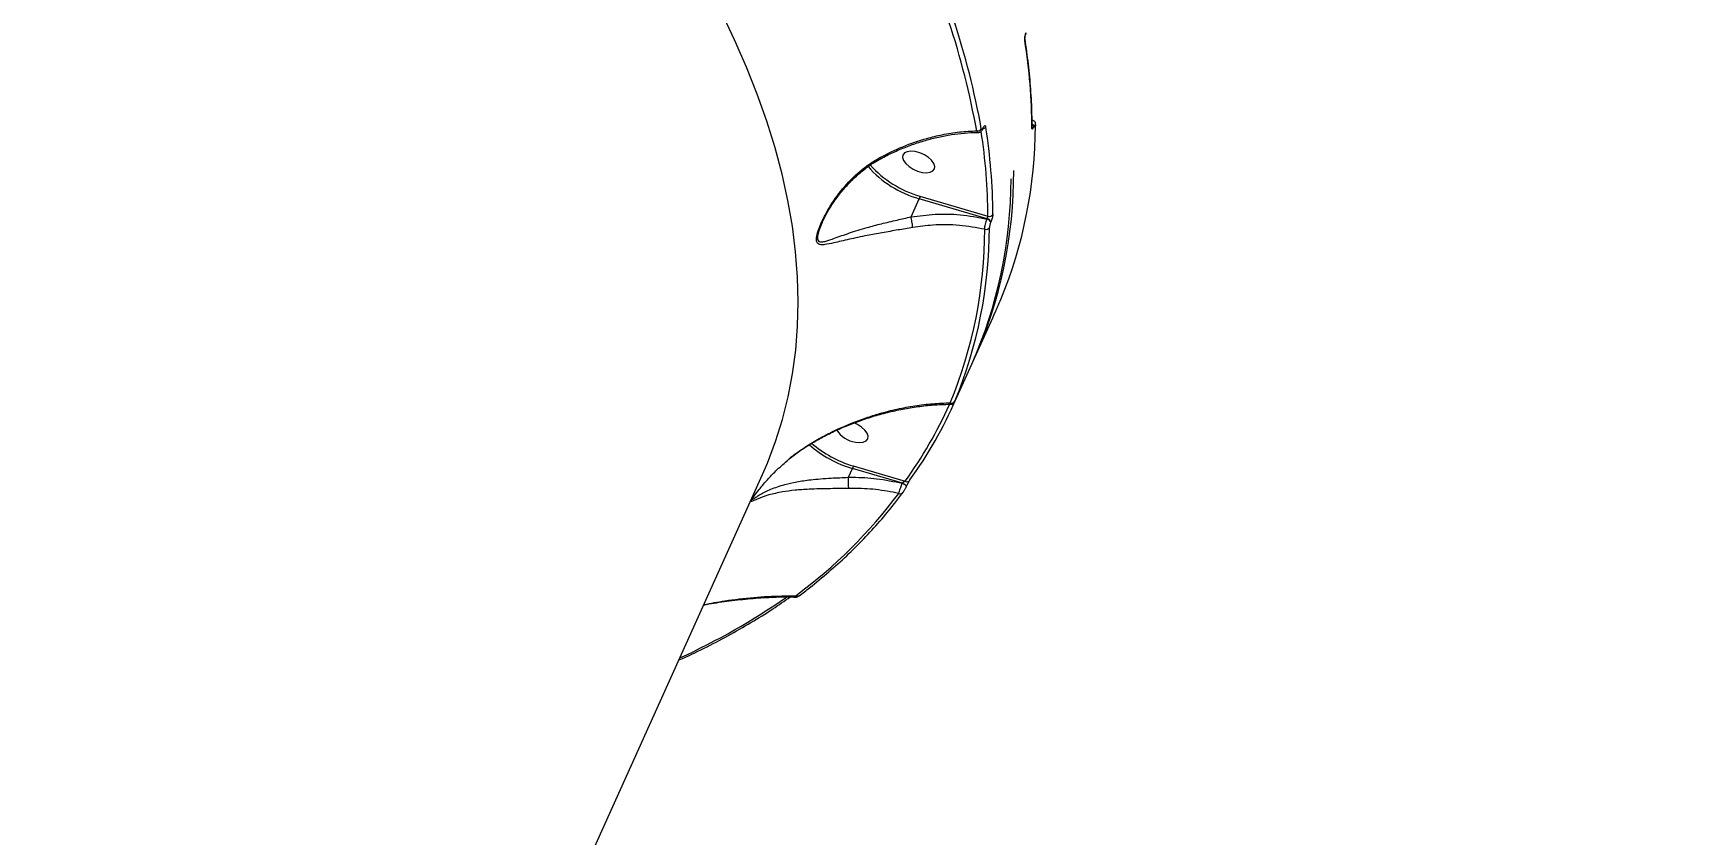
# Model space of a CAD drawing. Header units: millimetres. Extents: x -6901 to 7060, y -7557 to 6158.
# Drawn here: x -694.1 to -260.8, y 1207.3 to 1416.9 of the extents above; entities that cross this region are included whole.
import ezdxf

# ---------------------------------------------------------------- set-up
doc = ezdxf.new("R2010")
doc.units = ezdxf.units.MM
for name, color, linetype in [('DIKOM_ОБЪЕКТ', 7, 'Continuous'), ('DIKOM_РАЗМЕР_ЗОНА', 7, 'Continuous'), ('DIKOM_РАЗМЕР_ОБЪЕКТА', 7, 'Continuous')]:
    doc.layers.add(name, color=color, linetype=linetype)
doc.styles.add('style1', font='arial.ttf', dxfattribs={"width": 0.8})
doc.dimstyles.new('1-50', dxfattribs={"dimtxt": 300, "dimasz": 200, "dimexe": 100, "dimexo": 0, "dimgap": 100, "dimtad": 1, "dimtxsty": 'style1', "dimcen": 200, "dimclrd": 7, "dimclre": 7, "dimclrt": 7, "dimadec": 1, "dimazin": 2, "dimtfac": 1, "dimtmove": 0, "dimatfit": 2, "dimfxl": 0, "dimlwd": 25, "dimlwe": 18, "dimarcsym": 0})

# ---------------------------------------------------------------- blocks, each defined once
blk = doc.blocks.new('*D2')
at = {"layer": 'Defpoints', "color": 0, "transparency": 16777216}
for p in [(-1102.73, 4151.17), (-5819.23, -4492.42), (4721.24, -4492.42)]:
    blk.add_point(p, dxfattribs=at)
at = {"layer": 'DIKOM_РАЗМЕР_ОБЪЕКТА', "color": 7, "lineweight": 18, "transparency": 16777216}
for p, q in [((-1102.73, 4151.17), (-5919.23, 4151.17)), ((4721.24, -4492.42), (-5919.23, -4492.42))]:
    blk.add_line(p, q, dxfattribs=at)
at = {"layer": 'DIKOM_РАЗМЕР_ОБЪЕКТА', "color": 7, "lineweight": 25, "transparency": 16777216}
blk.add_line((-5819.23, 3951.17), (-5819.23, -4292.42), dxfattribs=at)
at = {"layer": 'DIKOM_РАЗМЕР_ОБЪЕКТА', "color": 7, "transparency": 16777216}
for points in [[(-5852.56, 3951.17), (-5785.89, 3951.17), (-5819.23, 4151.17)], [(-5852.56, -4292.42), (-5785.89, -4292.42), (-5819.23, -4492.42)]]:
    blk.add_solid(points, dxfattribs=at)
at = {"layer": 'DIKOM_РАЗМЕР_ОБЪЕКТА', "color": 7, "transparency": 16777216, "insert": (-6072.4, -170.63), "char_height": 300, "attachment_point": 5, "rotation": 90, "style": 'style1'}
blk.add_mtext('8650', dxfattribs=at)
blk = doc.blocks.new('*D3')
at = {"layer": 'Defpoints', "color": 0, "transparency": 16777216}
for p in [(-1553.27, 6158.28), (-6450.85, -6312.94), (5659.92, -6312.94)]:
    blk.add_point(p, dxfattribs=at)
at = {"layer": 'DIKOM_РАЗМЕР_ЗОНА', "color": 7, "lineweight": 18, "transparency": 16777216}
for p, q in [((-1553.27, 6158.28), (-6550.85, 6158.28)), ((5659.92, -6312.94), (-6550.85, -6312.94))]:
    blk.add_line(p, q, dxfattribs=at)
at = {"layer": 'DIKOM_РАЗМЕР_ЗОНА', "color": 7, "lineweight": 25, "transparency": 16777216}
blk.add_line((-6450.85, 5958.28), (-6450.85, -6112.94), dxfattribs=at)
at = {"layer": 'DIKOM_РАЗМЕР_ЗОНА', "color": 7, "transparency": 16777216}
for points in [[(-6484.18, 5958.28), (-6417.52, 5958.28), (-6450.85, 6158.28)], [(-6484.18, -6112.94), (-6417.52, -6112.94), (-6450.85, -6312.94)]]:
    blk.add_solid(points, dxfattribs=at)
at = {"layer": 'DIKOM_РАЗМЕР_ЗОНА', "color": 7, "transparency": 16777216, "insert": (-6704.02, -77.33), "char_height": 300, "attachment_point": 5, "rotation": 90, "style": 'style1'}
blk.add_mtext('12500', dxfattribs=at)

msp = doc.modelspace()

# ---------------------------------------------------------------- linework, layer by layer
at = {"layer": 'DIKOM_ОБЪЕКТ', "color": 7, "linetype": 'Continuous', "lineweight": 15}
for p, q in [((-446.001, 1391.869), (-445.973, 1391.931)), ((-445.981, 1392.044), (-445.953, 1392.106)), ((-433.142, 1392.351), (-433.142, 1392.356)), ((-432.983, 1394.068), (-432.953, 1394.05)), ((-432.66, 1392.441), (-432.679, 1392.398)), ((-432.247, 1392.904), (-432.246, 1392.959)), ((-462.463, 1374.255), (-444.696, 1368.979)), ((-464.778, 1368.813), (-462.627, 1373.586)), ((-444.898, 1368.32), (-462.627, 1373.586)), ((-487.977, 1367.341), (-488.256, 1366.713)), ((-444.918, 1368.278), (-444.898, 1368.32)), ((-443.936, 1367.466), (-443.956, 1367.423)), ((-443.451, 1342.456), (-442.863, 1343.783)), ((-441.958, 1345.832), (-441.921, 1345.912)), ((-441.955, 1345.837), (-441.919, 1345.918)), ((-448.2, 1331.919), (-443.451, 1342.456)), ((-453.653, 1319.82), (-448.903, 1330.358)), ((-453.235, 1320.812), (-453.198, 1320.893)), ((-453.232, 1320.817), (-453.196, 1320.898)), ((-453.083, 1321.118), (-453.048, 1321.186)), ((-610.998, 1063.183), (-503.582, 1301.518)), ((-481.118, 1300.755), (-481.116, 1300.762)), ((-481.116, 1300.762), (-480.077, 1303.068)), ((-467.025, 1299.228), (-480.077, 1303.068)), ((-479.913, 1303.738), (-466.323, 1299.74)), ((-467.037, 1299.202), (-467.025, 1299.228)), ((-466.095, 1298.23), (-466.123, 1298.182)), ((-506.22, 1295.154), (-506.202, 1295.185))]:
    msp.add_line(p, q, dxfattribs=at)
at = {"layer": 'DIKOM_ОБЪЕКТ', "color": 7, "linetype": 'Continuous', "lineweight": 15, "flags": 128}
for points in [[(-503.582, 1301.518), (-502.312, 1304.459), (-500.174, 1310.096), (-498.363, 1315.87), (-496.881, 1321.777), (-495.729, 1327.812), (-494.908, 1333.968), (-494.42, 1340.239), (-494.264, 1346.621), (-494.441, 1353.107), (-494.95, 1359.691), (-495.791, 1366.367), (-496.964, 1373.128), (-498.467, 1379.969), (-500.298, 1386.883), (-502.457, 1393.864), (-504.94, 1400.905), (-507.747, 1407.999), (-510.873, 1415.14), (-514.317, 1422.322)], [(-433.142, 1392.352), (-433.155, 1392.215), (-433.206, 1392.057)], [(-432.246, 1392.961), (-432.261, 1392.822), (-432.31, 1392.672)], [(-461.883, 1380.476), (-460.76, 1380.372), (-459.8, 1380.495), (-459.082, 1380.836), (-458.663, 1381.367), (-458.578, 1382.045), (-458.833, 1382.816), (-459.408, 1383.617), (-460.256, 1384.382), (-461.309, 1385.051), (-462.48, 1385.568), (-463.676, 1385.892), (-464.799, 1385.997), (-465.759, 1385.874), (-466.477, 1385.533), (-466.896, 1385.001), (-466.981, 1384.323), (-466.726, 1383.552), (-466.151, 1382.752), (-465.303, 1381.986), (-464.251, 1381.318), (-463.079, 1380.8), (-461.883, 1380.476)], [(-479.332, 1309.959), (-478.209, 1309.854), (-477.25, 1309.977), (-476.531, 1310.318), (-476.113, 1310.849), (-476.027, 1311.528), (-476.283, 1312.299), (-476.857, 1313.099), (-477.705, 1313.865), (-478.758, 1314.533), (-479.683, 1314.959)], [(-467.037, 1299.202), (-466.811, 1299.12), (-466.597, 1299.009), (-466.407, 1298.877), (-466.251, 1298.731), (-466.141, 1298.58), (-466.08, 1298.432), (-466.074, 1298.297), (-466.095, 1298.23)], [(-467.025, 1299.228), (-466.799, 1299.145), (-466.585, 1299.035), (-466.395, 1298.903), (-466.24, 1298.757), (-466.129, 1298.606), (-466.069, 1298.458), (-466.063, 1298.322), (-466.111, 1298.207)]]:
    msp.add_lwpolyline(points, dxfattribs=at)
at = {"layer": 'DIKOM_ОБЪЕКТ', "color": 7, "linetype": 'Continuous', "lineweight": 15}
for centre, radius, start, end in [((-650.427, 1355.307), 207.254, 10.1621, 26.47495), ((-651.198, 1354.824), 206.804, 10.16246, 26.47466), ((-435.693, 1415.243), 0.688, 335.08898, 9.03308), ((-581.994, 1391.472), 148.789, 0.22523, 9.08007), ((-447.406, 1392.405), 1.117, 258.02731, 331.58648), ((-592.926, 1368.357), 148.232, 0.2402, 8.85687), ((-446.27, 1391.988), 0.294, 336.69209, 11.01826), ((-446.243, 1392.05), 0.296, 335.13227, 10.91628), ((-446.191, 1392.821), 1.02, 282.28507, 333.42067), ((-592.234, 1368.833), 148.828, 0.24385, 9.09738), ((-551.907, 1392.829), 119.597, 337.58631, 359.92456), ((-433.569, 1392.252), 0.929, 11.7523, 62.71247), ((-433.576, 1392.215), 0.915, 11.5445, 61.67733), ((-454.982, 1400.517), 27.307, 221.53913, 254.09965), ((-455.396, 1399.897), 27.287, 220.90837, 254.63238), ((-557.875, 1378.7), 119.213, 336.07664, 0.03955), ((-556.849, 1380.218), 118.896, 335.62027, 0.37472), ((-444.339, 1369.982), 1.065, 250.44619, 331.05307), ((-564.887, 1365.697), 119.356, 337.60878, 359.94412), ((-563.93, 1366.201), 119.618, 337.60853, 359.94436), ((-445.235, 1366.59), 1.052, 253.67039, 331.28683), ((-445.131, 1367.069), 1.228, 16.77425, 80.00011), ((-445.111, 1367.112), 1.227, 16.75923, 80.0116), ((-558.184, 1366.058), 113.298, 324.17293, 335.90863), ((-557.115, 1366.505), 113.507, 324.17131, 336.46782), ((-454.149, 1321.082), 0.932, 245.90871, 331.33351), ((-478.444, 1316.696), 6.796, 212.08648, 262.48959), ((-471.744, 1331.523), 29.65, 228.59203, 253.67866), ((-471.811, 1331.374), 28.799, 228.86693, 253.66029), ((-465.857, 1300.482), 0.877, 237.85881, 331.39486), ((-572.199, 1374.456), 130.099, 306.44422, 323.22077), ((-467.587, 1297.318), 0.86, 241.55792, 331.91883), ((-494.483, 1270.49), 0.815, 237.94455, 304.13466), ((-597.289, 1412.2), 174.253, 294.43869, 305.00081)]:
    msp.add_arc(centre, radius, start, end, dxfattribs=at)
for points, knots in [([(-435.069, 1414.954), (-435.078, 1415.043), (-435.099, 1415.242), (-435.069, 1415.658), (-434.985, 1416.14), (-434.855, 1416.627), (-434.744, 1416.9), (-434.688, 1417.036)], [0, 0, 0, 0, 0.1741898, 0.3895886, 0.5958143, 0.7979027, 1, 1, 1, 1]), ([(-435.014, 1415.352), (-435.014, 1415.353), (-435.014, 1415.353), (-435.022, 1415.426), (-435.02, 1415.577), (-434.996, 1415.836), (-434.934, 1416.178), (-434.84, 1416.522), (-434.755, 1416.76), (-434.716, 1416.84), (-434.708, 1416.856)], [0, 0, 0, 0, 0.0225677, 0.1255726, 0.2524657, 0.4128282, 0.6026247, 0.7992823, 0.9584172, 1, 1, 1, 1]), ([(-433.142, 1392.352), (-433.152, 1393.477), (-433.181, 1396.735), (-433.461, 1402.195), (-434.051, 1408.731), (-434.693, 1413.148), (-435.013, 1415.347)], [0, 0, 0, 0, 0.1499029, 0.4340254, 0.7182044, 1, 1, 1, 1]), ([(-472.915, 1384.335), (-470.934, 1385.332), (-466.92, 1387.352), (-461.421, 1389.209), (-456.468, 1390.413), (-452.095, 1391.125), (-449.13, 1391.25), (-447.638, 1391.313)], [0, 0, 0, 0, 0.2398764, 0.4858731, 0.6394211, 0.8185484, 1, 1, 1, 1]), ([(-447.215, 1390.917), (-447.292, 1390.928), (-447.458, 1390.95), (-447.576, 1391.187), (-447.638, 1391.313)], [0, 0, 0, 0, 0.4681513, 1, 1, 1, 1]), ([(-447.213, 1390.923), (-447.166, 1390.918), (-447.001, 1390.899), (-446.74, 1391.003), (-446.461, 1391.181), (-446.218, 1391.459), (-446.073, 1391.688), (-446.007, 1391.859), (-446.002, 1391.873)], [0, 0, 0, 0, 0.0807732, 0.2835341, 0.4691396, 0.6795539, 0.9749833, 1, 1, 1, 1]), ([(-446.424, 1391.874), (-446.409, 1391.813), (-446.377, 1391.692), (-446.283, 1391.649), (-446.168, 1391.723), (-446.062, 1391.874), (-446.002, 1392), (-445.981, 1392.044)], [0, 0, 0, 0, 0.2288277, 0.4578528, 0.6785305, 0.8883739, 1, 1, 1, 1]), ([(-445.973, 1391.926), (-445.958, 1391.959), (-445.921, 1392.043), (-445.877, 1392.113), (-445.87, 1392.122), (-445.867, 1392.126)], [0, 0, 0, 0, 0.2738639, 0.6964865, 1, 1, 1, 1]), ([(-445.953, 1392.106), (-445.922, 1392.171), (-445.83, 1392.364), (-445.668, 1392.595), (-445.491, 1392.707), (-445.348, 1392.643), (-445.302, 1392.457), (-445.279, 1392.365)], [0, 0, 0, 0, 0.1082682, 0.3204241, 0.5430262, 0.7715523, 1, 1, 1, 1]), ([(-432.679, 1392.398), (-432.718, 1392.316), (-432.816, 1392.109), (-432.964, 1391.879), (-433.097, 1391.769), (-433.188, 1391.816), (-433.2, 1391.977), (-433.206, 1392.057)], [0, 0, 0, 0, 0.1407535, 0.3552977, 0.5700073, 0.7849765, 1, 1, 1, 1]), ([(-432.253, 1392.96), (-432.251, 1393.006), (-432.244, 1393.15), (-432.297, 1393.418), (-432.462, 1393.74), (-432.698, 1393.976), (-432.885, 1394.039), (-432.955, 1394.062)], [0, 0, 0, 0, 0.1121567, 0.3504888, 0.6035689, 0.8528887, 1, 1, 1, 1]), ([(-432.31, 1392.672), (-432.313, 1392.725), (-432.32, 1392.832), (-432.38, 1392.863), (-432.469, 1392.79), (-432.568, 1392.636), (-432.634, 1392.497), (-432.66, 1392.441)], [0, 0, 0, 0, 0.2143039, 0.4284462, 0.6429207, 0.8577542, 1, 1, 1, 1]), ([(-472.696, 1384.033), (-472.159, 1384.325), (-470.561, 1385.196), (-467.801, 1386.437), (-464.446, 1387.756), (-461.037, 1388.852), (-457.616, 1389.725), (-454.208, 1390.372), (-450.853, 1390.761), (-448.514, 1390.927), (-447.332, 1390.899), (-447.217, 1390.897)], [0, 0, 0, 0, 0.0655202, 0.1951552, 0.3258457, 0.4574066, 0.5893963, 0.7211145, 0.8533093, 0.9856639, 1, 1, 1, 1]), ([(-464.357, 1366.05), (-465.637, 1365.835), (-468.383, 1365.375), (-472.4, 1364.695), (-476.741, 1363.883), (-481.061, 1362.955), (-484.677, 1362.075), (-486.994, 1361.585), (-488.321, 1361.523), (-489.087, 1361.74), (-489.405, 1362.251), (-489.515, 1362.913), (-489.456, 1363.888), (-488.879, 1365.859), (-487.799, 1368.337), (-485.831, 1371.931), (-482.75, 1376.292), (-478.995, 1380.115), (-475.619, 1382.745), (-473.82, 1383.803), (-472.915, 1384.335)], [0, 0, 0, 0, 0.0590558, 0.1267721, 0.1965288, 0.2899974, 0.3861933, 0.4527703, 0.486432, 0.5209061, 0.548914, 0.5542494, 0.5800461, 0.6152109, 0.6617337, 0.7094937, 0.8061397, 0.9056046, 0.952553, 1, 1, 1, 1]), ([(-488.283, 1366.725), (-488.121, 1367.1), (-487.722, 1368.025), (-486.844, 1369.694), (-485.579, 1371.831), (-483.882, 1374.267), (-481.8, 1376.805), (-479.442, 1379.234), (-476.954, 1381.332), (-474.701, 1382.937), (-473.272, 1383.713), (-472.692, 1384.028)], [0, 0, 0, 0, 0.0549953, 0.1354166, 0.2424015, 0.372806, 0.5105067, 0.6550798, 0.797342, 0.9178383, 1, 1, 1, 1]), ([(-472.719, 1384.077), (-472.727, 1384.077), (-472.743, 1384.075), (-472.828, 1384.198), (-472.893, 1384.3), (-472.915, 1384.335)], [0, 0, 0, 0, 0.409424, 0.7966975, 1, 1, 1, 1]), ([(-462.463, 1374.255), (-462.463, 1374.245), (-462.462, 1374.223), (-462.466, 1374.159), (-462.481, 1374.051), (-462.518, 1373.891), (-462.568, 1373.726), (-462.608, 1373.633), (-462.627, 1373.586)], [0, 0, 0, 0, 0.0702021, 0.1414234, 0.3560638, 0.5707252, 0.7853521, 1, 1, 1, 1]), ([(-464.778, 1368.813), (-462.681, 1369.094), (-458.438, 1369.664), (-451.704, 1369.543), (-447.256, 1368.713), (-444.918, 1368.278)], [0, 0, 0, 0, 0.3165713, 0.6406683, 1, 1, 1, 1]), ([(-443.408, 1369.467), (-443.414, 1369.36), (-443.425, 1369.148), (-443.516, 1368.697), (-443.651, 1368.212), (-443.799, 1367.784), (-443.898, 1367.556), (-443.936, 1367.466)], [0, 0, 0, 0, 0.2150539, 0.4299626, 0.6447134, 0.8591861, 1, 1, 1, 1]), ([(-488.256, 1366.713), (-488.384, 1366.435), (-488.802, 1365.531), (-489.183, 1364.206), (-489.261, 1363.292), (-489.155, 1362.713), (-488.836, 1362.315), (-488.077, 1362.265), (-486.761, 1362.552), (-484.487, 1363.357), (-480.953, 1364.63), (-476.79, 1365.922), (-472.557, 1367.06), (-468.686, 1367.931), (-466.025, 1368.593), (-464.78, 1368.807), (-464.779, 1368.807)], [0, 0, 0, 0, 0.0234914, 0.0765773, 0.1143064, 0.1221009, 0.1635426, 0.2154033, 0.2693245, 0.3758872, 0.5278217, 0.6833515, 0.7932188, 0.9056342, 0.9999473, 1, 1, 1, 1]), ([(-464.779, 1368.807), (-464.779, 1368.808), (-464.779, 1368.81), (-464.779, 1368.812), (-464.778, 1368.813)], [0, 0, 0, 0, 0.6159737, 1, 1, 1, 1]), ([(-464.357, 1366.05), (-464.358, 1366.073), (-464.362, 1366.161), (-464.38, 1366.415), (-464.433, 1366.89), (-464.531, 1367.543), (-464.651, 1368.222), (-464.736, 1368.612), (-464.779, 1368.807)], [0, 0, 0, 0, 0.0380978, 0.1491907, 0.3619114, 0.5745871, 0.7873082, 1, 1, 1, 1]), ([(-445.531, 1365.581), (-447.727, 1365.984), (-452.178, 1366.802), (-458.572, 1366.857), (-462.611, 1366.294), (-464.357, 1366.05)], [0, 0, 0, 0, 0.3558603, 0.7214807, 1, 1, 1, 1]), ([(-445.531, 1365.581), (-445.527, 1365.723), (-445.518, 1366.007), (-445.416, 1366.612), (-445.26, 1367.265), (-445.084, 1367.845), (-444.965, 1368.154), (-444.918, 1368.278)], [0, 0, 0, 0, 0.2142486, 0.4283053, 0.6427116, 0.85761, 1, 1, 1, 1]), ([(-444.898, 1368.32), (-444.885, 1368.35), (-444.852, 1368.426), (-444.799, 1368.568), (-444.748, 1368.728), (-444.71, 1368.875), (-444.701, 1368.944), (-444.696, 1368.979)], [0, 0, 0, 0, 0.1407718, 0.3551728, 0.5699207, 0.7848632, 1, 1, 1, 1]), ([(-443.956, 1367.423), (-443.982, 1367.362), (-444.048, 1367.209), (-444.148, 1366.921), (-444.238, 1366.597), (-444.299, 1366.297), (-444.308, 1366.155), (-444.313, 1366.085)], [0, 0, 0, 0, 0.1422653, 0.3571089, 0.5715553, 0.7857514, 1, 1, 1, 1]), ([(-442.863, 1343.783), (-442.856, 1343.8), (-442.802, 1343.922), (-442.684, 1344.193), (-442.492, 1344.63), (-442.303, 1345.058), (-442.118, 1345.474), (-442.01, 1345.716), (-441.955, 1345.837)], [0, 0, 0, 0, 0.0392304, 0.2872428, 0.4952005, 0.6710173, 0.8353175, 1, 1, 1, 1]), ([(-441.919, 1345.918), (-441.884, 1345.996), (-441.814, 1346.152), (-441.695, 1346.421), (-441.575, 1346.693), (-441.456, 1346.966), (-441.383, 1347.138), (-441.35, 1347.216), (-441.345, 1347.228)], [0, 0, 0, 0, 0.1672925, 0.3344314, 0.5091566, 0.7130919, 0.9577769, 1, 1, 1, 1]), ([(-492.271, 1308.789), (-491.983, 1308.971), (-490.538, 1309.886), (-487.864, 1311.422), (-482.92, 1313.904), (-477.93, 1315.897), (-472.631, 1317.557), (-468.371, 1318.638), (-463.719, 1319.503), (-459.08, 1320.076), (-456.047, 1320.179), (-454.53, 1320.231)], [0, 0, 0, 0, 0.024295, 0.1222477, 0.2202176, 0.421516, 0.511887, 0.6322345, 0.75259, 0.8762941, 1, 1, 1, 1]), ([(-492.236, 1308.708), (-491.69, 1309.058), (-490.115, 1310.07), (-487.36, 1311.57), (-483.969, 1313.227), (-480.403, 1314.732), (-476.689, 1316.079), (-472.854, 1317.247), (-468.934, 1318.22), (-464.954, 1318.988), (-460.965, 1319.525), (-457.395, 1319.824), (-455.212, 1319.835), (-454.315, 1319.84)], [0, 0, 0, 0, 0.0464531, 0.1338762, 0.2241482, 0.3174063, 0.4136029, 0.5124793, 0.6135386, 0.7163412, 0.8214076, 0.9265588, 1, 1, 1, 1]), ([(-454.315, 1319.875), (-454.349, 1319.873), (-454.444, 1319.866), (-454.503, 1320.047), (-454.526, 1320.206), (-454.53, 1320.231)], [0, 0, 0, 0, 0.3241679, 0.891768, 1, 1, 1, 1]), ([(-454.314, 1319.858), (-454.283, 1319.855), (-454.163, 1319.843), (-453.969, 1319.904), (-453.765, 1320.007), (-453.618, 1320.13), (-453.522, 1320.242), (-453.466, 1320.327), (-453.439, 1320.375), (-453.421, 1320.411), (-453.388, 1320.476), (-453.338, 1320.583), (-453.262, 1320.753), (-453.233, 1320.817)], [0, 0, 0, 0, 0.0478707, 0.1878187, 0.306044, 0.4048927, 0.483694, 0.5374283, 0.5684507, 0.6006759, 0.6592305, 0.8704249, 1, 1, 1, 1]), ([(-453.331, 1320.635), (-453.36, 1320.566), (-453.41, 1320.444), (-453.411, 1320.431), (-453.368, 1320.519), (-453.301, 1320.666), (-453.248, 1320.782), (-453.232, 1320.817)], [0, 0, 0, 0, 0.3025276, 0.5346428, 0.7254561, 0.9170976, 1, 1, 1, 1]), ([(-453.196, 1320.898), (-453.171, 1320.953), (-453.123, 1321.06), (-453.091, 1321.129), (-453.076, 1321.162)], [0, 0, 0, 0, 0.5130556, 1, 1, 1, 1]), ([(-453.076, 1321.163), (-453.045, 1321.23), (-452.992, 1321.345), (-452.96, 1321.411), (-452.961, 1321.41), (-452.961, 1321.409)], [0, 0, 0, 0, 0.5076426, 0.873191, 1, 1, 1, 1]), ([(-452.972, 1321.387), (-452.957, 1321.419), (-452.912, 1321.513), (-452.926, 1321.47), (-453.005, 1321.286), (-453.048, 1321.186)], [0, 0, 0, 0, 0.1865465, 0.5550821, 1, 1, 1, 1]), ([(-497.581, 1304.729), (-497.248, 1305.04), (-495.624, 1306.557), (-493.756, 1307.8), (-492.271, 1308.789)], [0, 0, 0, 0, 0.2054247, 1, 1, 1, 1]), ([(-497.542, 1304.741), (-497.119, 1305.114), (-495.826, 1306.252), (-494.049, 1307.589), (-492.644, 1308.449), (-492.231, 1308.702)], [0, 0, 0, 0, 0.2552797, 0.781062, 1, 1, 1, 1]), ([(-492.249, 1308.728), (-492.246, 1308.729), (-492.241, 1308.73), (-492.262, 1308.772), (-492.271, 1308.789)], [0, 0, 0, 0, 0.5921585, 1, 1, 1, 1]), ([(-506.387, 1294.912), (-506.356, 1294.973), (-506.247, 1295.189), (-505.606, 1296.101), (-504.36, 1297.743), (-502.567, 1299.875), (-500.308, 1302.332), (-498.543, 1303.883), (-497.581, 1304.729)], [0, 0, 0, 0, 0.046808, 0.1635828, 0.3198552, 0.5287299, 0.7431461, 1, 1, 1, 1]), ([(-506.193, 1295.185), (-506.21, 1295.155), (-506.325, 1294.95), (-506.086, 1295.068), (-505.437, 1295.489), (-503.92, 1296.464), (-501.517, 1297.68), (-498.246, 1298.807), (-494.69, 1299.613), (-491.508, 1300.084), (-488.437, 1300.379), (-485.162, 1300.592), (-482.641, 1300.692), (-481.118, 1300.755), (-481.118, 1300.755)], [0, 0, 0, 0, 0.0077972, 0.053749, 0.1376902, 0.2240198, 0.3736617, 0.5268553, 0.6351607, 0.7459761, 0.8167185, 0.8888111, 0.9999652, 1, 1, 1, 1]), ([(-481.067, 1297.844), (-481.068, 1297.857), (-481.074, 1297.97), (-481.086, 1298.27), (-481.101, 1298.843), (-481.112, 1299.507), (-481.118, 1300.182), (-481.118, 1300.568), (-481.118, 1300.755)], [0, 0, 0, 0, 0.0259662, 0.2202671, 0.417887, 0.615477, 0.8130896, 1, 1, 1, 1]), ([(-481.116, 1300.762), (-480.728, 1300.764), (-478.273, 1300.78), (-473.504, 1300.516), (-469.269, 1299.656), (-467.037, 1299.202)], [0, 0, 0, 0, 0.081478, 0.51566, 1, 1, 1, 1]), ([(-479.913, 1303.738), (-479.913, 1303.73), (-479.912, 1303.709), (-479.915, 1303.646), (-479.93, 1303.534), (-479.967, 1303.374), (-480.018, 1303.209), (-480.057, 1303.115), (-480.077, 1303.068)], [0, 0, 0, 0, 0.0536559, 0.1414121, 0.356135, 0.5707445, 0.7853773, 1, 1, 1, 1]), ([(-465.087, 1300.062), (-465.138, 1299.988), (-465.248, 1299.828), (-465.464, 1299.467), (-465.699, 1299.044), (-465.927, 1298.603), (-466.05, 1298.339), (-466.111, 1298.207)], [0, 0, 0, 0, 0.189023, 0.4045377, 0.6068473, 0.8033776, 1, 1, 1, 1]), ([(-481.067, 1297.844), (-482.676, 1297.827), (-485.287, 1297.8), (-488.732, 1297.746), (-491.882, 1297.633), (-495.184, 1297.395), (-498.778, 1296.914), (-502.094, 1296.157), (-504.453, 1295.295), (-505.899, 1294.626), (-506.502, 1294.378), (-506.644, 1294.466), (-506.452, 1294.799), (-506.387, 1294.912)], [0, 0, 0, 0, 0.111743, 0.181339, 0.2525315, 0.3575121, 0.4656557, 0.610456, 0.7594861, 0.8430703, 0.9282498, 0.9758354, 1, 1, 1, 1]), ([(-494.025, 1269.815), (-493.109, 1270.511), (-490.454, 1272.525), (-486.26, 1275.985), (-481.533, 1280.245), (-477.077, 1284.665), (-472.896, 1289.242), (-469.529, 1293.294), (-467.608, 1295.847), (-466.906, 1296.779)], [0, 0, 0, 0, 0.0864594, 0.2504035, 0.4143151, 0.5781777, 0.741992, 0.9057571, 1, 1, 1, 1]), ([(-467.997, 1296.561), (-469.994, 1296.936), (-473.913, 1297.671), (-478.335, 1297.882), (-480.692, 1297.849), (-481.067, 1297.844)], [0, 0, 0, 0, 0.4665329, 0.9150108, 1, 1, 1, 1]), ([(-467.997, 1296.561), (-467.963, 1296.672), (-467.891, 1296.91), (-467.71, 1297.439), (-467.49, 1298.044), (-467.255, 1298.662), (-467.11, 1299.021), (-467.037, 1299.202)], [0, 0, 0, 0, 0.1847789, 0.3988112, 0.6012559, 0.7990175, 1, 1, 1, 1]), ([(-467.025, 1299.228), (-467.007, 1299.262), (-466.984, 1299.306), (-466.914, 1299.394), (-466.813, 1299.494), (-466.651, 1299.608), (-466.481, 1299.694), (-466.374, 1299.725), (-466.323, 1299.74)], [0, 0, 0, 0, 0.1271428, 0.1625932, 0.3404147, 0.5454238, 0.7831887, 1, 1, 1, 1]), ([(-466.123, 1298.182), (-466.165, 1298.092), (-466.248, 1297.913), (-466.404, 1297.612), (-466.565, 1297.322), (-466.715, 1297.073), (-466.792, 1296.964), (-466.828, 1296.913)], [0, 0, 0, 0, 0.1951326, 0.3900713, 0.5932633, 0.8110966, 1, 1, 1, 1]), ([(-518.912, 1267.505), (-517.094, 1267.845), (-512.715, 1268.663), (-507.127, 1269.269), (-500.929, 1269.733), (-497.306, 1269.773), (-494.915, 1269.799)], [0, 0, 0, 0, 0.2223083, 0.5354477, 0.6935205, 1, 1, 1, 1]), ([(-494.987, 1269.46), (-494.991, 1269.455), (-495.018, 1269.423), (-494.986, 1269.561), (-494.931, 1269.745), (-494.915, 1269.799)], [0, 0, 0, 0, 0.0995624, 0.7316759, 1, 1, 1, 1]), ([(-494.988, 1269.455), (-494.955, 1269.452), (-494.818, 1269.44), (-494.583, 1269.504), (-494.294, 1269.622), (-494.124, 1269.754), (-494.03, 1269.826)], [0, 0, 0, 0, 0.0813276, 0.3284628, 0.6315068, 1, 1, 1, 1]), ([(-525.468, 1252.959), (-525.427, 1252.976), (-523.167, 1253.973), (-518.837, 1256.066), (-512.582, 1259.312), (-506.593, 1262.749), (-501.16, 1266.132), (-497.84, 1268.447), (-496.339, 1269.493)], [0, 0, 0, 0, 0.0037529, 0.2102594, 0.4167479, 0.6232062, 0.8296247, 1, 1, 1, 1]), ([(-518.96, 1267.398), (-518.734, 1267.443), (-516.71, 1267.844), (-512.838, 1268.401), (-507.385, 1269.046), (-501.981, 1269.406), (-497.849, 1269.546), (-495.561, 1269.477), (-494.987, 1269.46)], [0, 0, 0, 0, 0.0275527, 0.2471923, 0.4762795, 0.7024163, 0.9254341, 1, 1, 1, 1])]:
    msp.add_open_spline(points, degree=3, knots=knots, dxfattribs=at)

# ---------------------------------------------------------------- dimensions: what is measured, and where the dimension line sits
at = {"layer": 'DIKOM_РАЗМЕР_ЗОНА'}
dim = msp.add_linear_dim(base=(-6450.85, -6312.937), p1=(-1553.272, 6158.285), p2=(5659.925, -6312.937), angle=90, text='12500', dimstyle='1-50', dxfattribs=at)
dim.commit()
dim.dimension.update_dxf_attribs({"geometry": '*D3', "text_midpoint": (-6450.85, -77.326), "dimtype": 160})
at = {"layer": 'DIKOM_РАЗМЕР_ОБЪЕКТА'}
dim = msp.add_linear_dim(base=(-5819.225, -4492.425), p1=(-1102.732, 4151.169), p2=(4721.24, -4492.425), angle=90, text='8650', dimstyle='1-50', dxfattribs=at)
dim.commit()
dim.dimension.update_dxf_attribs({"geometry": '*D2', "text_midpoint": (-5819.225, -170.628), "dimtype": 160})

doc.saveas('drawing.dxf')
